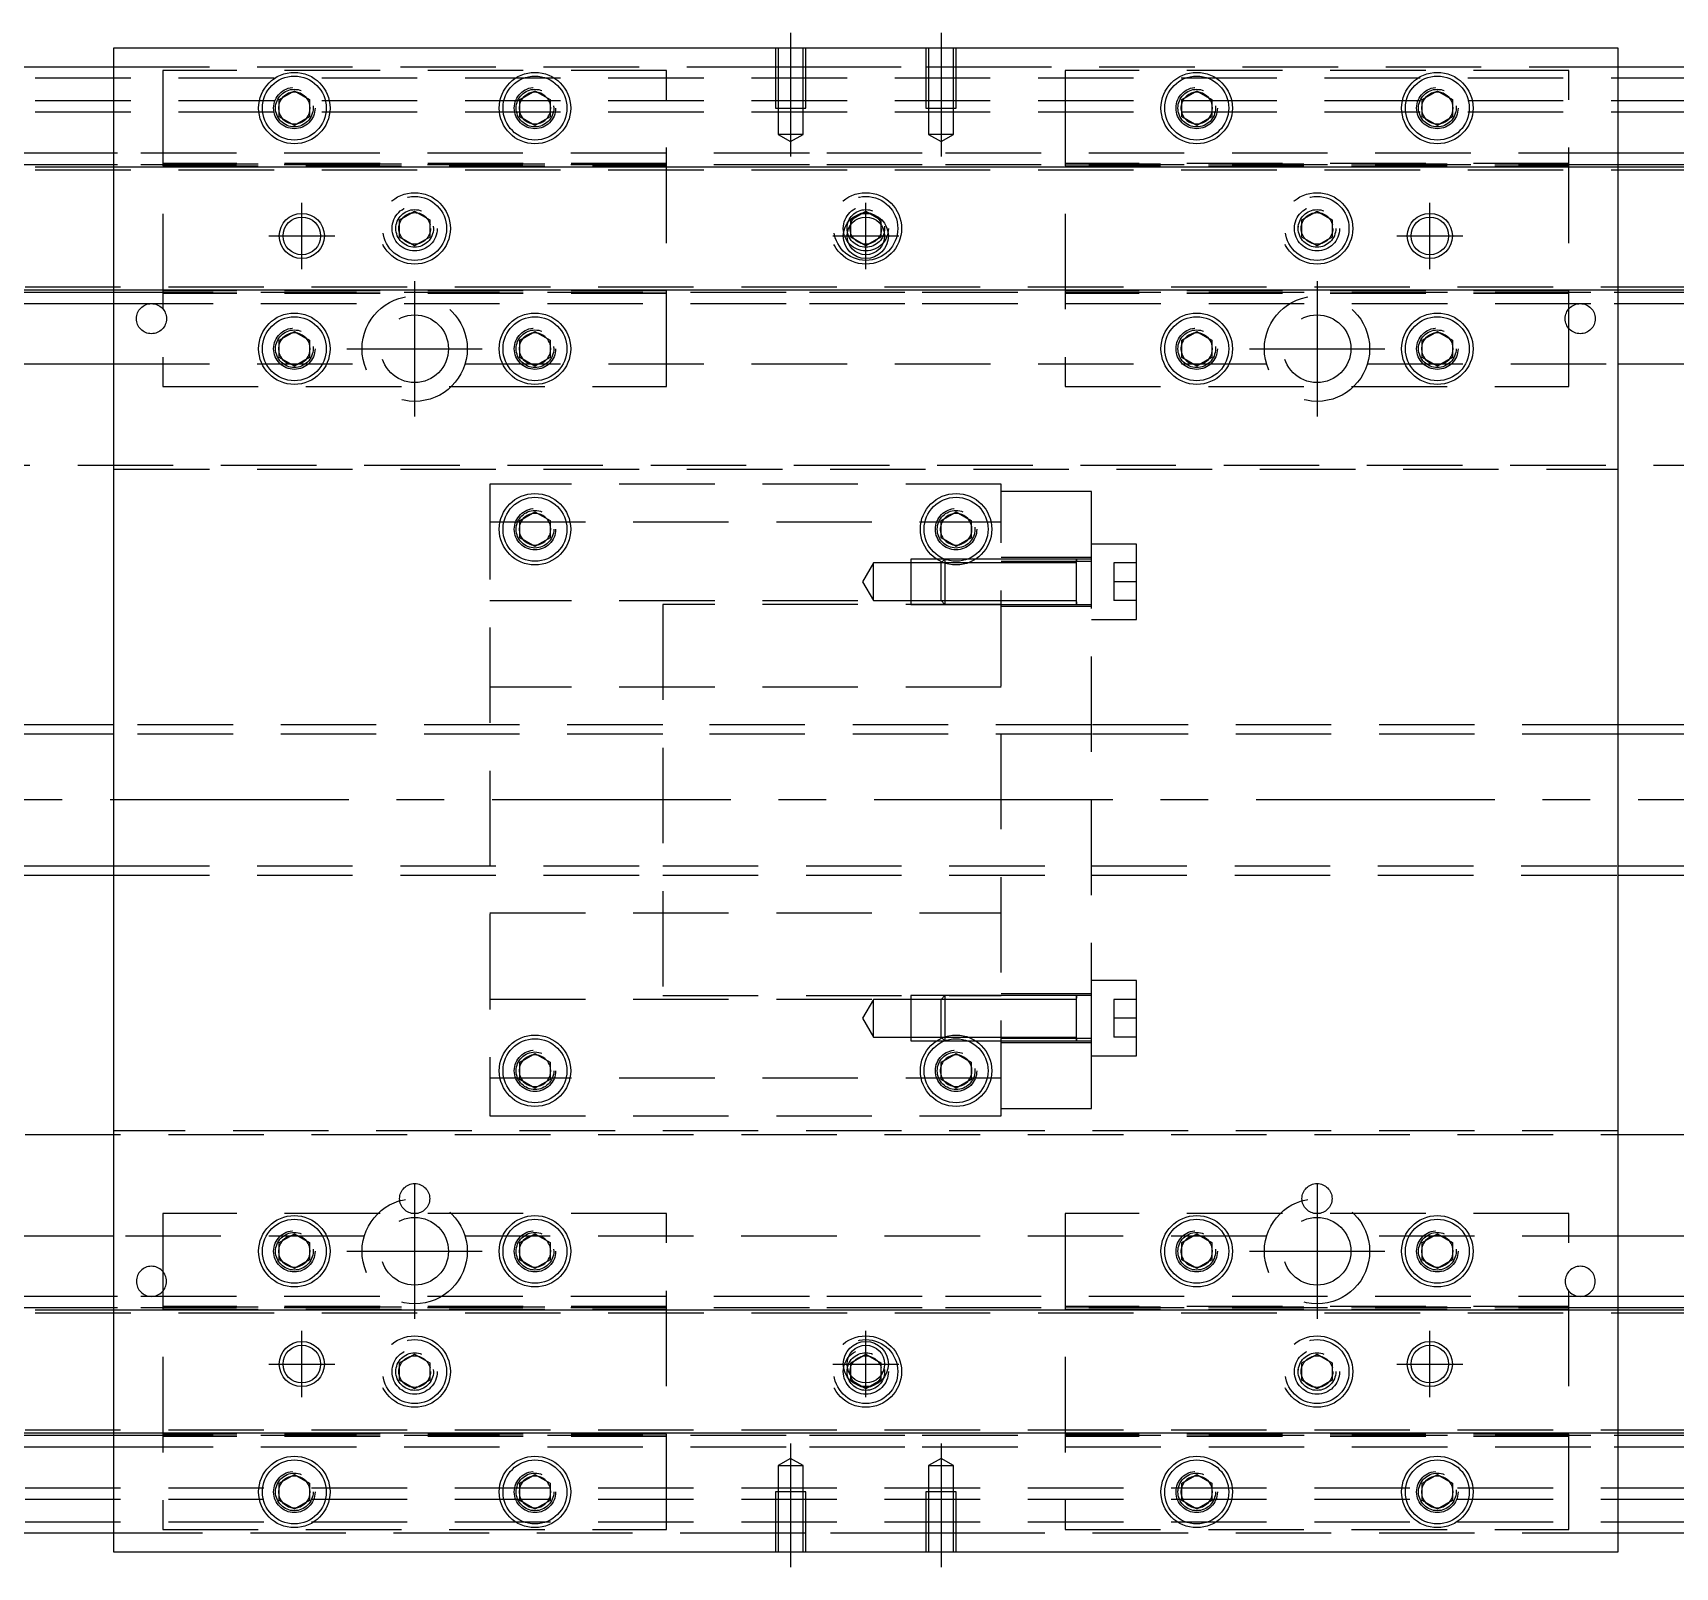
# Model space of a CAD drawing. Extents: x -20 to 863, y -297 to 102.
# Drawn here: x 209.2 to 427.6, y -102 to 102 of the extents above; entities that cross this region are included whole.
import ezdxf

# ---------------------------------------------------------------- set-up
doc = ezdxf.new("R2010")
doc.units = 0
doc.linetypes.add('CENTER', pattern=[50.8, 31.75, -6.35, 6.35, -6.35])
doc.linetypes.add('DASHED', pattern=[19.05, 12.7, -6.35])
doc.layers.get('0').update_dxf_attribs({"linetype": 'CONTINUOUS'})
doc.layers.add('CENTER', color=1, linetype='CENTER')

msp = doc.modelspace()

# ---------------------------------------------------------------- linework, layer by layer
at = {"color": 7, "linetype": 'CONTINUOUS'}
for p, q in [((220, -100), (220, 100)), ((220, 100), (420, 100)), ((420, 100), (420, -100)), ((0, 97.5), (220, 97.5)), ((420, 97.5), (640, 97.5)), ((242, 93.1547), (244, 94.309402)), ((244, 94.309402), (246, 93.1547)), ((274, 93.1547), (276, 94.309402)), ((276, 94.309402), (278, 93.1547)), ((362, 93.1547), (364, 94.309402)), ((364, 94.309402), (366, 93.1547)), ((394, 93.1547), (396, 94.309402)), ((396, 94.309402), (398, 93.1547)), ((242, 90.8453), (242, 93.1547)), ((246, 93.1547), (246, 90.8453)), ((274, 90.8453), (274, 93.1547)), ((278, 93.1547), (278, 90.8453)), ((362, 90.8453), (362, 93.1547)), ((366, 93.1547), (366, 90.8453)), ((394, 90.8453), (394, 93.1547)), ((398, 93.1547), (398, 90.8453)), ((244, 89.690598), (242, 90.8453)), ((246, 90.8453), (244, 89.690598)), ((276, 89.690598), (274, 90.8453)), ((278, 90.8453), (276, 89.690598)), ((364, 89.690598), (362, 90.8453)), ((366, 90.8453), (364, 89.690598)), ((396, 89.690598), (394, 90.8453)), ((398, 90.8453), (396, 89.690598)), ((220, 86), (0, 86)), ((640, 86), (420, 86)), ((220, 84.460392), (0, 84.460392)), ((640, 84.460392), (420, 84.460392)), ((0, 67.539608), (220, 67.539608)), ((0, 66), (220, 66)), ((420, 67.539608), (640, 67.539608)), ((420, 66), (640, 66)), ((242, 61.1547), (244, 62.309402)), ((242, 58.8453), (242, 61.1547)), ((244, 62.309402), (246, 61.1547)), ((246, 61.1547), (246, 58.8453)), ((274, 61.1547), (276, 62.309402)), ((274, 58.8453), (274, 61.1547)), ((276, 62.309402), (278, 61.1547)), ((278, 61.1547), (278, 58.8453)), ((362, 61.1547), (364, 62.309402)), ((362, 58.8453), (362, 61.1547)), ((364, 62.309402), (366, 61.1547)), ((366, 61.1547), (366, 58.8453)), ((394, 61.1547), (396, 62.309402)), ((394, 58.8453), (394, 61.1547)), ((396, 62.309402), (398, 61.1547)), ((398, 61.1547), (398, 58.8453)), ((146.708204, 58), (220, 58)), ((244, 57.690598), (242, 58.8453)), ((246, 58.8453), (244, 57.690598)), ((276, 57.690598), (274, 58.8453)), ((278, 58.8453), (276, 57.690598)), ((364, 57.690598), (362, 58.8453)), ((366, 58.8453), (364, 57.690598)), ((396, 57.690598), (394, 58.8453)), ((398, 58.8453), (396, 57.690598)), ((420, 58), (493.291796, 58)), ((274, 37.1547), (276, 38.309402)), ((274, 34.8453), (274, 37.1547)), ((276, 38.309402), (278, 37.1547)), ((278, 37.1547), (278, 34.8453)), ((330, 37.1547), (332, 38.309402)), ((330, 34.8453), (330, 37.1547)), ((332, 38.309402), (334, 37.1547)), ((334, 37.1547), (334, 34.8453)), ((276, 33.690598), (274, 34.8453)), ((278, 34.8453), (276, 33.690598)), ((332, 33.690598), (330, 34.8453)), ((334, 34.8453), (332, 33.690598)), ((348, 26.011846), (348, 26.012874)), ((220, 10), (28, 10)), ((583, 10), (420, 10)), ((28, -10), (220, -10)), ((420, -10), (583, -10)), ((330, -31.511852), (330.44468, -31.511852)), ((274, -34.8453), (276, -33.690598)), ((274, -37.1547), (274, -34.8453)), ((276, -33.690598), (278, -34.8453)), ((278, -34.8453), (278, -37.1547)), ((330, -34.8453), (332, -33.690598)), ((330, -37.1547), (330, -34.8453)), ((332, -33.690598), (334, -34.8453)), ((334, -34.8453), (334, -37.1547)), ((276, -38.309402), (274, -37.1547)), ((278, -37.1547), (276, -38.309402)), ((332, -38.309402), (330, -37.1547)), ((334, -37.1547), (332, -38.309402)), ((220, -58), (146.708204, -58)), ((242, -58.8453), (244, -57.690598)), ((242, -61.1547), (242, -58.8453)), ((244, -57.690598), (246, -58.8453)), ((246, -58.8453), (246, -61.1547)), ((274, -58.8453), (276, -57.690598)), ((274, -61.1547), (274, -58.8453)), ((276, -57.690598), (278, -58.8453)), ((278, -58.8453), (278, -61.1547)), ((362, -58.8453), (364, -57.690598)), ((362, -61.1547), (362, -58.8453)), ((364, -57.690598), (366, -58.8453)), ((366, -58.8453), (366, -61.1547)), ((394, -58.8453), (396, -57.690598)), ((394, -61.1547), (394, -58.8453)), ((396, -57.690598), (398, -58.8453)), ((398, -58.8453), (398, -61.1547)), ((493.291796, -58), (420, -58)), ((244, -62.309402), (242, -61.1547)), ((246, -61.1547), (244, -62.309402)), ((276, -62.309402), (274, -61.1547)), ((278, -61.1547), (276, -62.309402)), ((364, -62.309402), (362, -61.1547)), ((366, -61.1547), (364, -62.309402)), ((396, -62.309402), (394, -61.1547)), ((398, -61.1547), (396, -62.309402)), ((220, -66), (0, -66)), ((220, -67.539608), (0, -67.539608)), ((640, -66), (420, -66)), ((640, -67.539608), (420, -67.539608)), ((0, -84.460392), (220, -84.460392)), ((420, -84.460392), (640, -84.460392)), ((0, -86), (220, -86)), ((420, -86), (640, -86)), ((242, -90.8453), (244, -89.690598)), ((242, -93.1547), (242, -90.8453)), ((244, -89.690598), (246, -90.8453)), ((246, -90.8453), (246, -93.1547)), ((274, -90.8453), (276, -89.690598)), ((274, -93.1547), (274, -90.8453)), ((276, -89.690598), (278, -90.8453)), ((278, -90.8453), (278, -93.1547)), ((362, -90.8453), (364, -89.690598)), ((362, -93.1547), (362, -90.8453)), ((364, -89.690598), (366, -90.8453)), ((366, -90.8453), (366, -93.1547)), ((394, -90.8453), (396, -89.690598)), ((394, -93.1547), (394, -90.8453)), ((396, -89.690598), (398, -90.8453)), ((398, -90.8453), (398, -93.1547)), ((244, -94.309402), (242, -93.1547)), ((246, -93.1547), (244, -94.309402)), ((276, -94.309402), (274, -93.1547)), ((278, -93.1547), (276, -94.309402)), ((364, -94.309402), (362, -93.1547)), ((366, -93.1547), (364, -94.309402)), ((396, -94.309402), (394, -93.1547)), ((398, -93.1547), (396, -94.309402)), ((220, -97.5), (0, -97.5)), ((640, -97.5), (420, -97.5)), ((420, -100), (220, -100))]:
    msp.add_line(p, q, dxfattribs=at)
at = {"color": 3, "linetype": 'DASHED'}
for p, q in [((308.000006, 100), (308.000006, 92)), ((308.35, 100), (308.35, 92)), ((311.65, 92), (311.65, 100)), ((311.999994, 92), (311.999994, 100)), ((328.000006, 100), (328.000006, 92)), ((328.35, 100), (328.35, 92)), ((331.65, 92), (331.65, 100)), ((331.999994, 92), (331.999994, 100)), ((220, 97.5), (308.000006, 97.5)), ((226.5, 97), (226.5, 55)), ((293.5, 97), (226.5, 97)), ((293.5, 55), (293.5, 97)), ((308.000006, 97.5), (311.999994, 97.5)), ((311.999994, 97.5), (328.000006, 97.5)), ((328.000006, 97.5), (331.999994, 97.5)), ((331.999994, 97.5), (420, 97.5)), ((413.5, 97), (346.5, 97)), ((346.5, 97), (346.5, 55)), ((413.5, 55), (413.5, 97)), ((0, 96), (640, 96)), ((0, 93), (640, 93)), ((246.483582, 92.286038), (246.5, 92)), ((278.483582, 92.286038), (278.5, 92)), ((308.000006, 92), (311.999994, 92)), ((308.35, 92), (308.35, 88.5)), ((311.65, 88.5), (311.65, 92)), ((328.000006, 92), (331.999994, 92)), ((328.35, 92), (328.35, 88.5)), ((331.65, 88.5), (331.65, 92)), ((366.483582, 92.286038), (366.5, 92)), ((398.483582, 92.286038), (398.5, 92)), ((0, 91.5), (640, 91.5)), ((311.65, 88.5), (308.35, 88.5)), ((308.35, 88.5), (310, 87.547372)), ((310, 87.547372), (311.65, 88.5)), ((331.65, 88.5), (328.35, 88.5)), ((328.35, 88.5), (330, 87.547372)), ((330, 87.547372), (331.65, 88.5)), ((220.5, 86), (220, 86)), ((312.5, 86), (220.5, 86)), ((327.5, 86), (312.5, 86)), ((419.5, 86), (327.5, 86)), ((420, 86), (419.5, 86)), ((0, 84.204452), (220, 84.204452)), ((0, 84.2), (640, 84.2)), ((0, 83.8), (640, 83.8)), ((220.5, 84.460392), (220, 84.460392)), ((220, 84.204452), (220.5, 84.204452)), ((312.5, 84.460392), (220.5, 84.460392)), ((220.5, 84.204452), (419.5, 84.204452)), ((293.5, 84.643014), (226.5, 84.643014)), ((226.5, 84.6), (293.5, 84.6)), ((226.5, 84.3), (293.5, 84.3)), ((327.5, 84.460392), (312.5, 84.460392)), ((419.5, 84.460392), (327.5, 84.460392)), ((413.5, 84.643014), (346.5, 84.643014)), ((346.5, 84.6), (413.5, 84.6)), ((346.5, 84.3), (413.5, 84.3)), ((420, 84.460392), (419.5, 84.460392)), ((419.5, 84.204452), (420, 84.204452)), ((420, 84.204452), (640, 84.204452)), ((258, 77.1547), (260, 78.309402)), ((258, 74.8453), (258, 77.1547)), ((260, 78.309402), (262, 77.1547)), ((262, 77.1547), (262, 74.8453)), ((318, 77.1547), (320, 78.309402)), ((318, 74.8453), (318, 77.1547)), ((320, 78.309402), (322, 77.1547)), ((322, 77.1547), (322, 74.8453)), ((378, 77.1547), (380, 78.309402)), ((378, 74.8453), (378, 77.1547)), ((380, 78.309402), (382, 77.1547)), ((382, 77.1547), (382, 74.8453)), ((260, 73.690598), (258, 74.8453)), ((262, 74.8453), (260, 73.690598)), ((262.483582, 76.286038), (262.5, 76)), ((320, 73.690598), (318, 74.8453)), ((322, 74.8453), (320, 73.690598)), ((322.483582, 76.286038), (322.5, 76)), ((377.5, 76), (377.518502, 76.303588)), ((380, 73.690598), (378, 74.8453)), ((382, 74.8453), (380, 73.690598)), ((640, 68.2), (0, 68.2)), ((640, 67.8), (0, 67.8)), ((220, 67.795548), (0, 67.795548)), ((220.5, 67.795548), (220, 67.795548)), ((419.5, 67.795548), (220.5, 67.795548)), ((420, 67.795548), (419.5, 67.795548)), ((640, 67.795548), (420, 67.795548)), ((220, 67.539608), (220.5, 67.539608)), ((220, 66), (220.5, 66)), ((220.5, 67.539608), (312.5, 67.539608)), ((220.5, 66), (312.5, 66)), ((293.5, 67.7), (226.5, 67.7)), ((293.5, 67.4), (226.5, 67.4)), ((293.5, 67.356986), (226.5, 67.356986)), ((312.5, 67.539608), (327.5, 67.539608)), ((312.5, 66), (327.5, 66)), ((327.5, 67.539608), (419.5, 67.539608)), ((327.5, 66), (419.5, 66)), ((413.5, 67.7), (346.5, 67.7)), ((413.5, 67.4), (346.5, 67.4)), ((413.5, 67.356986), (346.5, 67.356986)), ((419.5, 67.539608), (420, 67.539608)), ((419.5, 66), (420, 66)), ((246.483582, 60.286038), (246.5, 60)), ((278.483582, 60.286038), (278.5, 60)), ((366.483582, 60.286038), (366.5, 60)), ((393.5, 60), (393.512884, 60.253488)), ((220, 58), (253.291796, 58)), ((266.708204, 58), (373.291796, 58)), ((386.708204, 58), (420, 58)), ((226.5, 55), (293.5, 55)), ((346.5, 55), (413.5, 55)), ((5.640312, 44.5), (640, 44.5)), ((220, 44), (420, 44)), ((338, 42), (270, 42)), ((270, 42), (270, -42)), ((338, -42), (338, 42)), ((350, 41), (338, 41)), ((350, 31.701734), (350, 41)), ((270, 37), (338, 37)), ((273.5, 36), (273.512884, 36.253488)), ((334.483582, 36.286038), (334.5, 36)), ((356, 34.011852), (350, 34.011852)), ((356, 24.011852), (356, 34.011852)), ((321, 31.511852), (319.556624, 29.011852)), ((321, 26.511852), (321, 31.511852)), ((326, 31.511852), (321, 31.511852)), ((326, 32.011846), (326, 26.011856)), ((329.419858, 32.011846), (326, 32.011846)), ((329.99998, 31.511852), (326, 31.511852)), ((330.49998, 32.011846), (329.419858, 32.011846)), ((330.124214, 31.636066), (330, 31.511852)), ((330, 26.511852), (330, 31.511852)), ((330.44468, 31.511852), (330, 31.511852)), ((330.5, 32.011852), (330.124214, 31.636066)), ((333.55532, 31.511852), (330.44468, 31.511852)), ((330.531284, 32.011846), (330.499994, 32.011846)), ((330.5, 32.011852), (330.5, 31.49306)), ((330.53127, 32.011852), (330.5, 32.011852)), ((330.5, 31.49306), (330.5, 26.011852)), ((333.46873, 32.011852), (330.53127, 32.011852)), ((333.468716, 32.011846), (330.531284, 32.011846)), ((334.580142, 32.011846), (333.468716, 32.011846)), ((334.580148, 32.011852), (333.46873, 32.011852)), ((338, 31.511852), (333.55532, 31.511852)), ((338, 32.011846), (334.580142, 32.011846)), ((338, 32.011852), (334.580148, 32.011852)), ((350, 32.261852), (338, 32.261852)), ((350, 31.701734), (338, 31.701734)), ((348.005, 32.011852), (338.00002, 32.011852)), ((348, 31.511852), (338.00002, 31.511852)), ((350, 32.011852), (347.995, 32.011852)), ((348, 31.662054), (348, 32.011852)), ((348, 32.011852), (348, 31.662054)), ((348, 26.361648), (348, 31.662054)), ((350, -31.701734), (350, 31.701734)), ((353, 31.511852), (353, 29.011852)), ((356, 31.511852), (353, 31.511852)), ((319.556624, 29.011852), (321, 26.511852)), ((356, 29.011852), (353, 29.011852)), ((353, 29.011852), (353, 26.511852)), ((338, 26.5), (270, 26.5)), ((321, 26.511852), (326, 26.511852)), ((326, 26.511852), (329.99998, 26.511852)), ((330, 26.511852), (338, 26.511852)), ((330, 26.511852), (330.5, 26.011852)), ((338.00002, 26.511852), (348, 26.511852)), ((348, 26.011852), (348, 26.361648)), ((348, 26.361648), (348, 26.011852)), ((356, 26.511852), (353, 26.511852)), ((293, 26), (293, -26)), ((338, 26), (293, 26)), ((326, 26.011856), (330.49998, 26.011856)), ((330.5, 26.011856), (338, 26.011856)), ((330.5, 26.011852), (338, 26.011852)), ((338, 25.761852), (350, 25.761852)), ((338.00002, 26.011852), (348.005, 26.011852)), ((347.995, 26.011852), (350, 26.011852)), ((350, 24.011852), (356, 24.011852)), ((338, 15), (270, 15)), ((292.99998, 10), (220, 10)), ((292.99998, 8.75), (220, 8.75)), ((350, 10), (293, 10)), ((350, 8.75), (293, 8.75)), ((420, 10), (350.00002, 10)), ((420, 8.75), (350.00002, 8.75)), ((220, -8.75), (292.99998, -8.75)), ((220, -10), (292.99998, -10)), ((293, -8.75), (350, -8.75)), ((293, -10), (350, -10)), ((350.00002, -8.75), (420, -8.75)), ((350.00002, -10), (420, -10)), ((270, -15), (338, -15)), ((356, -24.011852), (350, -24.011852)), ((356, -34.011852), (356, -24.011852)), ((293, -26), (338, -26)), ((326, -26.011856), (326, -32.011846)), ((330.49998, -26.011856), (326, -26.011856)), ((330.5, -26.011852), (330, -26.511852)), ((330.5, -26.011852), (330.5, -31.49306)), ((338, -26.011852), (330.5, -26.011852)), ((338, -26.011856), (330.5, -26.011856)), ((350, -25.761852), (338, -25.761852)), ((348.005, -26.011852), (338.00002, -26.011852)), ((350, -26.011852), (347.995, -26.011852)), ((348, -26.511852), (348, -26.011846)), ((348, -26.361648), (348, -26.011852)), ((348, -26.011852), (348, -26.361648)), ((270, -26.5), (338, -26.5)), ((321, -26.511852), (319.556624, -29.011852)), ((321, -31.511852), (321, -26.511852)), ((326, -26.511852), (321, -26.511852)), ((329.99998, -26.511852), (326, -26.511852)), ((330, -31.511852), (330, -26.511852)), ((338, -26.511852), (330, -26.511852)), ((348, -26.511852), (338.00002, -26.511852)), ((348, -31.662054), (348, -26.361648)), ((353, -26.511852), (353, -29.011852)), ((356, -26.511852), (353, -26.511852)), ((319.556624, -29.011852), (321, -31.511852)), ((356, -29.011852), (353, -29.011852)), ((353, -29.011852), (353, -31.511852)), ((321, -31.511852), (326, -31.511852)), ((326, -31.511852), (329.99998, -31.511852)), ((326, -32.011846), (329.419858, -32.011846)), ((329.419858, -32.011846), (330.49998, -32.011846)), ((330, -31.511852), (330.124214, -31.636066)), ((330.124214, -31.636066), (330.5, -32.011852)), ((330.44468, -31.511852), (333.55532, -31.511852)), ((330.499994, -32.011846), (330.531284, -32.011846)), ((330.5, -31.49306), (330.5, -32.011852)), ((330.5, -32.011852), (330.53127, -32.011852)), ((330.53127, -32.011852), (333.46873, -32.011852)), ((330.531284, -32.011846), (333.468716, -32.011846)), ((333.468716, -32.011846), (334.580142, -32.011846)), ((333.46873, -32.011852), (334.580148, -32.011852)), ((333.55532, -31.511852), (338, -31.511852)), ((334.580142, -32.011846), (338, -32.011846)), ((334.580148, -32.011852), (338, -32.011852)), ((350, -31.701734), (338, -31.701734)), ((350, -31.701734), (338, -31.701734)), ((338, -32.261852), (350, -32.261852)), ((338.00002, -31.511852), (348, -31.511852)), ((338.00002, -32.011852), (348.005, -32.011852)), ((347.995, -32.011852), (350, -32.011852)), ((348, -32.011856), (348, -31.511852)), ((348, -32.011852), (348, -31.662054)), ((348, -31.662054), (348, -32.011852)), ((350, -41), (350, -31.701734)), ((356, -31.511852), (353, -31.511852)), ((350, -34.011852), (356, -34.011852)), ((338, -37), (270, -37)), ((273.5, -36), (273.512884, -35.746512)), ((334.483582, -35.713962), (334.5, -36)), ((338, -41), (350, -41)), ((270, -42), (338, -42)), ((640, -44.5), (5.640312, -44.5)), ((420, -44), (220, -44)), ((293.5, -55), (226.5, -55)), ((226.5, -55), (226.5, -97)), ((293.5, -97), (293.5, -55)), ((413.5, -55), (346.5, -55)), ((346.5, -55), (346.5, -97)), ((413.5, -97), (413.5, -55)), ((253.291796, -58), (220, -58)), ((373.291796, -58), (266.708204, -58)), ((420, -58), (386.708204, -58)), ((246.483582, -59.713962), (246.5, -60)), ((278.483582, -59.713962), (278.5, -60)), ((366.483582, -59.713962), (366.5, -60)), ((398.483582, -59.713962), (398.5, -60)), ((220.5, -66), (220, -66)), ((220.5, -67.539608), (220, -67.539608)), ((312.5, -66), (220.5, -66)), ((312.5, -67.539608), (220.5, -67.539608)), ((293.5, -67.356986), (226.5, -67.356986)), ((226.5, -67.4), (293.5, -67.4)), ((226.5, -67.7), (293.5, -67.7)), ((327.5, -66), (312.5, -66)), ((327.5, -67.539608), (312.5, -67.539608)), ((419.5, -66), (327.5, -66)), ((419.5, -67.539608), (327.5, -67.539608)), ((413.5, -67.356986), (346.5, -67.356986)), ((346.5, -67.4), (413.5, -67.4)), ((346.5, -67.7), (413.5, -67.7)), ((420, -66), (419.5, -66)), ((420, -67.539608), (419.5, -67.539608)), ((0, -67.795548), (220, -67.795548)), ((0, -67.8), (640, -67.8)), ((0, -68.2), (640, -68.2)), ((220, -67.795548), (220.5, -67.795548)), ((220.5, -67.795548), (419.5, -67.795548)), ((419.5, -67.795548), (420, -67.795548)), ((420, -67.795548), (640, -67.795548)), ((258, -74.8453), (260, -73.690598)), ((260, -73.690598), (262, -74.8453)), ((318, -74.8453), (320, -73.690598)), ((320, -73.690598), (322, -74.8453)), ((378, -74.8453), (380, -73.690598)), ((380, -73.690598), (382, -74.8453)), ((258, -77.1547), (258, -74.8453)), ((262, -74.8453), (262, -77.1547)), ((262.483582, -75.713962), (262.5, -76)), ((318, -77.1547), (318, -74.8453)), ((322, -74.8453), (322, -77.1547)), ((322.483582, -75.713962), (322.5, -76)), ((377.5, -76), (377.518502, -75.696412)), ((378, -77.1547), (378, -74.8453)), ((382, -74.8453), (382, -77.1547)), ((260, -78.309402), (258, -77.1547)), ((262, -77.1547), (260, -78.309402)), ((320, -78.309402), (318, -77.1547)), ((322, -77.1547), (320, -78.309402)), ((380, -78.309402), (378, -77.1547)), ((382, -77.1547), (380, -78.309402)), ((640, -83.8), (0, -83.8)), ((640, -84.2), (0, -84.2)), ((220, -84.204452), (0, -84.204452)), ((220.5, -84.204452), (220, -84.204452)), ((220, -84.460392), (220.5, -84.460392)), ((419.5, -84.204452), (220.5, -84.204452)), ((220.5, -84.460392), (312.5, -84.460392)), ((293.5, -84.3), (226.5, -84.3)), ((293.5, -84.6), (226.5, -84.6)), ((293.5, -84.643014), (226.5, -84.643014)), ((312.5, -84.460392), (327.5, -84.460392)), ((327.5, -84.460392), (419.5, -84.460392)), ((413.5, -84.3), (346.5, -84.3)), ((413.5, -84.6), (346.5, -84.6)), ((413.5, -84.643014), (346.5, -84.643014)), ((420, -84.204452), (419.5, -84.204452)), ((419.5, -84.460392), (420, -84.460392)), ((640, -84.204452), (420, -84.204452)), ((220, -86), (220.5, -86)), ((220.5, -86), (312.5, -86)), ((312.5, -86), (327.5, -86)), ((327.5, -86), (419.5, -86)), ((419.5, -86), (420, -86)), ((310, -87.547372), (308.35, -88.5)), ((308.35, -88.5), (311.65, -88.5)), ((308.35, -88.5), (308.35, -92)), ((311.65, -88.5), (310, -87.547372)), ((311.65, -92), (311.65, -88.5)), ((330, -87.547372), (328.35, -88.5)), ((328.35, -88.5), (331.65, -88.5)), ((328.35, -88.5), (328.35, -92)), ((331.65, -88.5), (330, -87.547372)), ((331.65, -92), (331.65, -88.5)), ((640, -91.5), (0, -91.5)), ((273.5, -92), (273.518502, -91.696412)), ((361.5, -92), (361.518502, -91.696412)), ((398.483582, -91.713962), (398.5, -92)), ((640, -93), (0, -93)), ((241.5, -92), (241.512884, -91.746512)), ((311.999994, -92), (308.000006, -92)), ((308.000006, -92), (308.000006, -100)), ((308.35, -92), (308.35, -100)), ((311.65, -100), (311.65, -92)), ((311.999994, -100), (311.999994, -92)), ((331.999994, -92), (328.000006, -92)), ((328.000006, -92), (328.000006, -100)), ((328.35, -92), (328.35, -100)), ((331.65, -100), (331.65, -92)), ((331.999994, -100), (331.999994, -92)), ((640, -96), (0, -96)), ((308.000006, -97.5), (220, -97.5)), ((226.5, -97), (293.5, -97)), ((311.999994, -97.5), (308.000006, -97.5)), ((328.000006, -97.5), (311.999994, -97.5)), ((331.999994, -97.5), (328.000006, -97.5)), ((420, -97.5), (331.999994, -97.5)), ((346.5, -97), (413.5, -97))]:
    msp.add_line(p, q, dxfattribs=at)
at = {"color": 3, "linetype": 'CONTINUOUS'}
for p, q in [((220, 8.75), (28, 8.75)), ((583, 8.75), (420, 8.75)), ((28, -8.75), (220, -8.75)), ((420, -8.75), (583, -8.75))]:
    msp.add_line(p, q, dxfattribs=at)
at = {"color": 7, "linetype": 'CONTINUOUS'}
for centre, radius in [((244, 92), 4.75), ((244, 92), 4.25), ((276, 92), 4.75), ((276, 92), 4.25), ((364, 92), 4.75), ((364, 92), 4.25), ((396, 92), 4.75), ((396, 92), 4.25), ((245, 75), 2.5), ((320, 75), 3), ((320, 75), 2.5), ((395, 75), 2.5), ((244, 60), 4.75), ((244, 60), 4.25), ((276, 60), 4.75), ((276, 60), 4.25), ((364, 60), 4.75), ((364, 60), 4.25), ((396, 60), 4.75), ((396, 60), 4.25), ((276, 36), 4.75), ((276, 36), 4.25), ((332, 36), 4.75), ((332, 36), 4.25), ((276, -36), 4.75), ((276, -36), 4.25), ((332, -36), 4.75), ((332, -36), 4.25), ((244, -60), 4.75), ((244, -60), 4.25), ((276, -60), 4.75), ((276, -60), 4.25), ((364, -60), 4.75), ((364, -60), 4.25), ((396, -60), 4.75), ((396, -60), 4.25), ((320, -75), 3), ((245, -75), 2.5), ((320, -75), 2.5), ((395, -75), 2.5), ((244, -92), 4.75), ((276, -92), 4.75), ((364, -92), 4.75), ((396, -92), 4.75), ((244, -92), 4.25), ((276, -92), 4.25), ((364, -92), 4.25), ((396, -92), 4.25)]:
    msp.add_circle(centre, radius, dxfattribs=at)
at = {"color": 3, "linetype": 'DASHED'}
for centre, radius in [((244, 92), 2.75), ((244, 92), 2.5), ((276, 92), 2.75), ((276, 92), 2.5), ((364, 92), 2.75), ((364, 92), 2.5), ((396, 92), 2.75), ((396, 92), 2.5), ((260, 76), 4.75), ((260, 76), 4.25), ((260, 76), 3), ((320, 76), 4.75), ((320, 76), 4.25), ((320, 76), 3), ((380, 76), 4.75), ((380, 76), 4.25), ((380, 76), 3), ((260, 76), 2.5), ((260, 76), 2.1), ((320, 76), 2.5), ((320, 76), 2.1), ((380, 76), 2.5), ((380, 76), 2.1), ((225, 64), 2), ((260, 60), 7), ((380, 60), 7), ((415, 64), 2), ((260, 60), 4.5), ((380, 60), 4.5), ((244, 60), 2.75), ((244, 60), 2.5), ((276, 60), 2.75), ((276, 60), 2.5), ((364, 60), 2.75), ((364, 60), 2.5), ((396, 60), 2.75), ((396, 60), 2.5), ((276, 36), 2.75), ((276, 36), 2.5), ((332, 36), 2.75), ((332, 36), 2.5), ((276, -36), 2.75), ((276, -36), 2.5), ((332, -36), 2.75), ((332, -36), 2.5), ((260, -53), 2), ((380, -53), 2), ((260, -60), 7), ((380, -60), 7), ((260, -60), 4.5), ((380, -60), 4.5), ((244, -60), 2.75), ((244, -60), 2.5), ((276, -60), 2.75), ((276, -60), 2.5), ((364, -60), 2.75), ((364, -60), 2.5), ((396, -60), 2.75), ((396, -60), 2.5), ((260, -76), 4.75), ((260, -76), 4.25), ((320, -76), 4.75), ((320, -76), 4.25), ((380, -76), 4.75), ((380, -76), 4.25), ((260, -76), 3), ((260, -76), 2.5), ((260, -76), 2.1), ((320, -76), 3), ((320, -76), 2.5), ((320, -76), 2.1), ((380, -76), 3), ((380, -76), 2.5), ((380, -76), 2.1), ((244, -92), 2.75), ((244, -92), 2.5), ((276, -92), 2.75), ((276, -92), 2.5), ((364, -92), 2.75), ((364, -92), 2.5), ((396, -92), 2.75), ((396, -92), 2.5)]:
    msp.add_circle(centre, radius, dxfattribs=at)
at = {"color": 3, "linetype": 'CONTINUOUS'}
for centre in [(245, 75), (395, 75), (245, -75), (395, -75)]:
    msp.add_circle(centre, 3, dxfattribs=at)
at = {"color": 7, "linetype": 'CONTINUOUS'}
for centre, start, end in [((244, 92), 102.24721, 137.75279), ((244, 92), 77.75279, 102.24721), ((244, 92), 42.24721, 77.75279), ((276, 92), 102.24721, 137.75279), ((276, 92), 77.75279, 102.24721), ((276, 92), 42.24721, 77.75279), ((364, 92), 102.24721, 137.75279), ((364, 92), 77.75279, 102.24721), ((364, 92), 42.24721, 77.75279), ((396, 92), 102.24721, 137.75279), ((396, 92), 77.75279, 102.24721), ((396, 92), 42.24721, 77.75279), ((244, 92), 162.24721, 180), ((244, 92), 180, 197.75279), ((244, 92), 137.75279, 162.24721), ((244, 92), 17.75279, 42.24721), ((244, 92), 342.24721, 17.75279), ((276, 92), 162.24721, 180), ((276, 92), 180, 197.75279), ((276, 92), 137.75279, 162.24721), ((276, 92), 17.75279, 42.24721), ((276, 92), 342.24721, 17.75279), ((364, 92), 162.24721, 180), ((364, 92), 180, 197.75279), ((364, 92), 137.75279, 162.24721), ((364, 92), 17.75279, 42.24721), ((364, 92), 342.24721, 17.75279), ((396, 92), 162.24721, 180), ((396, 92), 180, 197.75279), ((396, 92), 137.75279, 162.24721), ((396, 92), 17.75279, 42.24721), ((396, 92), 342.24721, 17.75279), ((244, 92), 197.75279, 222.24721), ((244, 92), 222.24721, 257.75279), ((244, 92), 257.75279, 282.24721), ((244, 92), 282.24721, 317.75279), ((244, 92), 317.75279, 342.24721), ((276, 92), 197.75279, 222.24721), ((276, 92), 222.24721, 257.75279), ((276, 92), 257.75279, 282.24721), ((276, 92), 282.24721, 317.75279), ((276, 92), 317.75279, 342.24721), ((364, 92), 197.75279, 222.24721), ((364, 92), 222.24721, 257.75279), ((364, 92), 257.75279, 282.24721), ((364, 92), 282.24721, 317.75279), ((364, 92), 317.75279, 342.24721), ((396, 92), 197.75279, 222.24721), ((396, 92), 222.24721, 257.75279), ((396, 92), 257.75279, 282.24721), ((396, 92), 282.24721, 317.75279), ((396, 92), 317.75279, 342.24721), ((244, 60), 137.75279, 162.24721), ((244, 60), 102.24721, 137.75279), ((244, 60), 77.75279, 102.24721), ((244, 60), 42.24721, 77.75279), ((244, 60), 17.75279, 42.24721), ((276, 60), 137.75279, 162.24721), ((276, 60), 102.24721, 137.75279), ((276, 60), 77.75279, 102.24721), ((276, 60), 42.24721, 77.75279), ((276, 60), 17.75279, 42.24721), ((364, 60), 137.75279, 162.24721), ((364, 60), 102.24721, 137.75279), ((364, 60), 77.75279, 102.24721), ((364, 60), 42.24721, 77.75279), ((364, 60), 17.75279, 42.24721), ((396, 60), 137.75279, 162.24721), ((396, 60), 102.24721, 137.75279), ((396, 60), 77.75279, 102.24721), ((396, 60), 42.24721, 77.75279), ((396, 60), 17.75279, 42.24721), ((244, 60), 162.24721, 180), ((244, 60), 180, 197.75279), ((244, 60), 197.75279, 222.24721), ((244, 60), 317.75279, 342.24721), ((244, 60), 342.24721, 17.75279), ((276, 60), 162.24721, 180), ((276, 60), 180, 197.75279), ((276, 60), 197.75279, 222.24721), ((276, 60), 317.75279, 342.24721), ((276, 60), 342.24721, 17.75279), ((364, 60), 162.24721, 180), ((364, 60), 180, 197.75279), ((364, 60), 197.75279, 222.24721), ((364, 60), 317.75279, 342.24721), ((364, 60), 342.24721, 17.75279), ((396, 60), 162.24721, 180), ((396, 60), 180, 197.75279), ((396, 60), 197.75279, 222.24721), ((396, 60), 317.75279, 342.24721), ((396, 60), 342.24721, 17.75279), ((244, 60), 222.24721, 257.75279), ((244, 60), 257.75279, 282.24721), ((244, 60), 282.24721, 317.75279), ((276, 60), 222.24721, 257.75279), ((276, 60), 257.75279, 282.24721), ((276, 60), 282.24721, 317.75279), ((364, 60), 222.24721, 257.75279), ((364, 60), 257.75279, 282.24721), ((364, 60), 282.24721, 317.75279), ((396, 60), 222.24721, 257.75279), ((396, 60), 257.75279, 282.24721), ((396, 60), 282.24721, 317.75279), ((276, 36), 137.75279, 162.24721), ((276, 36), 102.24721, 137.75279), ((276, 36), 77.75279, 102.24721), ((276, 36), 42.24721, 77.75279), ((276, 36), 17.75279, 42.24721), ((332, 36), 137.75279, 162.24721), ((332, 36), 102.24721, 137.75279), ((332, 36), 77.75279, 102.24721), ((332, 36), 42.24721, 77.75279), ((332, 36), 17.75279, 42.24721), ((276, 36), 162.24721, 180), ((276, 36), 180, 197.75279), ((276, 36), 197.75279, 222.24721), ((276, 36), 317.75279, 342.24721), ((276, 36), 342.24721, 17.75279), ((332, 36), 162.24721, 180), ((332, 36), 180, 197.75279), ((332, 36), 197.75279, 222.24721), ((332, 36), 317.75279, 342.24721), ((332, 36), 342.24721, 17.75279), ((276, 36), 222.24721, 257.75279), ((276, 36), 257.75279, 282.24721), ((276, 36), 282.24721, 317.75279), ((332, 36), 222.24721, 257.75279), ((332, 36), 257.75279, 282.24721), ((332, 36), 282.24721, 317.75279), ((276, -36), 137.75279, 162.24721), ((276, -36), 102.24721, 137.75279), ((276, -36), 77.75279, 102.24721), ((276, -36), 42.24721, 77.75279), ((276, -36), 17.75279, 42.24721), ((332, -36), 137.75279, 162.24721), ((332, -36), 102.24721, 137.75279), ((332, -36), 77.75279, 102.24721), ((332, -36), 42.24721, 77.75279), ((332, -36), 17.75279, 42.24721), ((276, -36), 162.24721, 180), ((276, -36), 180, 197.75279), ((276, -36), 197.75279, 222.24721), ((276, -36), 317.75279, 342.24721), ((276, -36), 342.24721, 17.75279), ((332, -36), 162.24721, 180), ((332, -36), 180, 197.75279), ((332, -36), 197.75279, 222.24721), ((332, -36), 317.75279, 342.24721), ((332, -36), 342.24721, 17.75279), ((276, -36), 222.24721, 257.75279), ((276, -36), 257.75279, 282.24721), ((276, -36), 282.24721, 317.75279), ((332, -36), 222.24721, 257.75279), ((332, -36), 257.75279, 282.24721), ((332, -36), 282.24721, 317.75279), ((244, -60), 137.75279, 162.24721), ((244, -60), 102.24721, 137.75279), ((244, -60), 77.75279, 102.24721), ((244, -60), 42.24721, 77.75279), ((244, -60), 17.75279, 42.24721), ((276, -60), 137.75279, 162.24721), ((276, -60), 102.24721, 137.75279), ((276, -60), 77.75279, 102.24721), ((276, -60), 42.24721, 77.75279), ((276, -60), 17.75279, 42.24721), ((364, -60), 137.75279, 162.24721), ((364, -60), 102.24721, 137.75279), ((364, -60), 77.75279, 102.24721), ((364, -60), 42.24721, 77.75279), ((364, -60), 17.75279, 42.24721), ((396, -60), 137.75279, 162.24721), ((396, -60), 102.24721, 137.75279), ((396, -60), 77.75279, 102.24721), ((396, -60), 42.24721, 77.75279), ((396, -60), 17.75279, 42.24721), ((244, -60), 162.24721, 180), ((244, -60), 180, 197.75279), ((244, -60), 197.75279, 222.24721), ((244, -60), 317.75279, 342.24721), ((244, -60), 342.24721, 17.75279), ((276, -60), 162.24721, 180), ((276, -60), 180, 197.75279), ((276, -60), 197.75279, 222.24721), ((276, -60), 317.75279, 342.24721), ((276, -60), 342.24721, 17.75279), ((364, -60), 162.24721, 180), ((364, -60), 180, 197.75279), ((364, -60), 197.75279, 222.24721), ((364, -60), 317.75279, 342.24721), ((364, -60), 342.24721, 17.75279), ((396, -60), 162.24721, 180), ((396, -60), 180, 197.75279), ((396, -60), 197.75279, 222.24721), ((396, -60), 317.75279, 342.24721), ((396, -60), 342.24721, 17.75279), ((244, -60), 222.24721, 257.75279), ((244, -60), 257.75279, 282.24721), ((244, -60), 282.24721, 317.75279), ((276, -60), 222.24721, 257.75279), ((276, -60), 257.75279, 282.24721), ((276, -60), 282.24721, 317.75279), ((364, -60), 222.24721, 257.75279), ((364, -60), 257.75279, 282.24721), ((364, -60), 282.24721, 317.75279), ((396, -60), 222.24721, 257.75279), ((396, -60), 257.75279, 282.24721), ((396, -60), 282.24721, 317.75279), ((244, -92), 162.24721, 180), ((244, -92), 137.75279, 162.24721), ((244, -92), 102.24721, 137.75279), ((244, -92), 77.75279, 102.24721), ((244, -92), 42.24721, 77.75279), ((244, -92), 17.75279, 42.24721), ((244, -92), 342.24721, 17.75279), ((276, -92), 162.24721, 180), ((276, -92), 137.75279, 162.24721), ((276, -92), 102.24721, 137.75279), ((276, -92), 77.75279, 102.24721), ((276, -92), 42.24721, 77.75279), ((276, -92), 17.75279, 42.24721), ((276, -92), 342.24721, 17.75279), ((364, -92), 162.24721, 180), ((364, -92), 137.75279, 162.24721), ((364, -92), 102.24721, 137.75279), ((364, -92), 77.75279, 102.24721), ((364, -92), 42.24721, 77.75279), ((364, -92), 17.75279, 42.24721), ((364, -92), 342.24721, 17.75279), ((396, -92), 162.24721, 180), ((396, -92), 137.75279, 162.24721), ((396, -92), 102.24721, 137.75279), ((396, -92), 77.75279, 102.24721), ((396, -92), 42.24721, 77.75279), ((396, -92), 17.75279, 42.24721), ((396, -92), 342.24721, 17.75279), ((244, -92), 180, 197.75279), ((244, -92), 197.75279, 222.24721), ((244, -92), 222.24721, 257.75279), ((244, -92), 282.24721, 317.75279), ((244, -92), 317.75279, 342.24721), ((276, -92), 180, 197.75279), ((276, -92), 197.75279, 222.24721), ((276, -92), 222.24721, 257.75279), ((276, -92), 282.24721, 317.75279), ((276, -92), 317.75279, 342.24721), ((364, -92), 180, 197.75279), ((364, -92), 197.75279, 222.24721), ((364, -92), 222.24721, 257.75279), ((364, -92), 282.24721, 317.75279), ((364, -92), 317.75279, 342.24721), ((396, -92), 180, 197.75279), ((396, -92), 197.75279, 222.24721), ((396, -92), 222.24721, 257.75279), ((396, -92), 282.24721, 317.75279), ((396, -92), 317.75279, 342.24721), ((244, -92), 257.75279, 282.24721), ((276, -92), 257.75279, 282.24721), ((364, -92), 257.75279, 282.24721), ((396, -92), 257.75279, 282.24721)]:
    msp.add_arc(centre, 2.1, start, end, dxfattribs=at)
at = {"color": 3, "linetype": 'DASHED'}
for centre, radius, start, end in [((241, 60), 7, 341.96968, 343.39845), ((225, -64), 2, 90, 270), ((225, -64), 2, 270, 90), ((415, -64), 2, 90, 270), ((415, -64), 2, 270, 90)]:
    msp.add_arc(centre, radius, start, end, dxfattribs=at)
at = {"layer": 'CENTER', "color": 1, "linetype": 'CENTER'}
for p, q in [((310, 102), (310, 85.547372)), ((330, 102), (330, 85.547372)), ((245, 70.6), (245, 79.4)), ((320, 70.6), (320, 79.4)), ((395, 70.6), (395, 79.4)), ((240.6, 75), (249.4, 75)), ((315.6, 75), (324.4, 75)), ((390.6, 75), (399.4, 75)), ((260, 69), (260, 51)), ((380, 69), (380, 51)), ((251, 60), (269, 60)), ((371, 60), (389, 60)), ((708.445, 0), (-20, 0)), ((260, -51), (260, -69)), ((380, -51), (380, -69)), ((251, -60), (269, -60)), ((371, -60), (389, -60)), ((245, -79.4), (245, -70.6)), ((320, -79.4), (320, -70.6)), ((395, -79.4), (395, -70.6)), ((240.6, -75), (249.4, -75)), ((315.6, -75), (324.4, -75)), ((390.6, -75), (399.4, -75)), ((310, -85.547372), (310, -102)), ((330, -85.547372), (330, -102))]:
    msp.add_line(p, q, dxfattribs=at)

doc.saveas('drawing.dxf')
